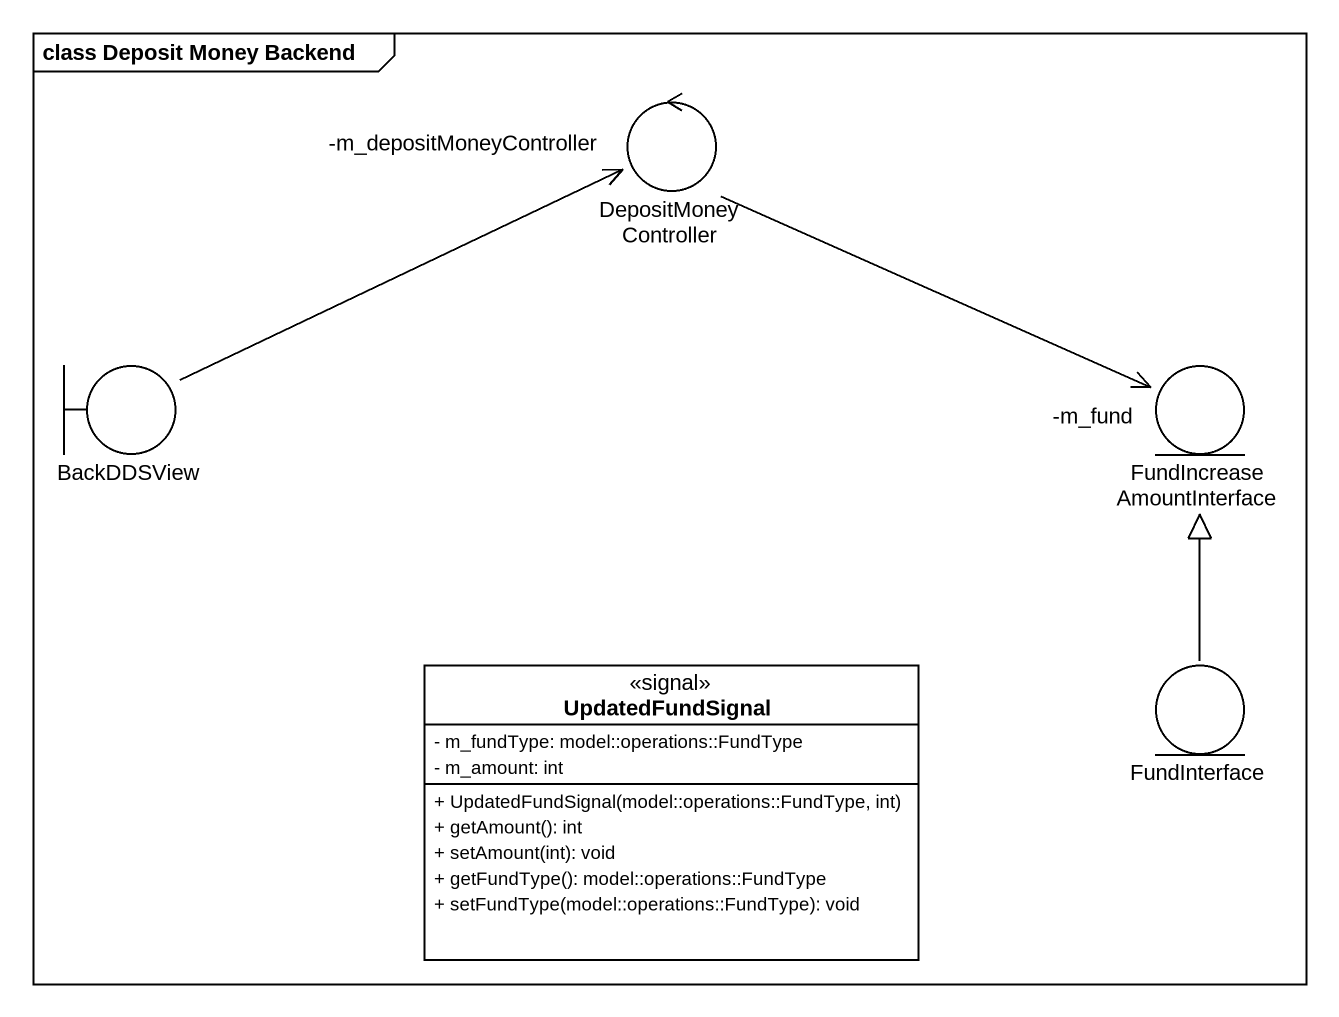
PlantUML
@startuml
mainframe class Deposit Money Backend
allowmixing
hide circle
hide empty members
skinparam classAttributeIconSize 0
control DepositMoneyController
boundary BackDDSView
entity FundIncreaseAmountInterface
class UpdatedFundSignal <<signal>> {
  - m_fundType: model::operations::FundType
  - m_amount: int
  + UpdatedFundSignal(model::operations::FundType, int)
  + getAmount(): int
  + setAmount(int): void
  + getFundType(): model::operations::FundType
  + setFundType(model::operations::FundType): void
}
entity FundInterface
DepositMoneyController -right-> "-m_fund" FundIncreaseAmountInterface
BackDDSView -right-> "-m_depositMoneyController" DepositMoneyController
FundInterface -up-|> FundIncreaseAmountInterface
@enduml
